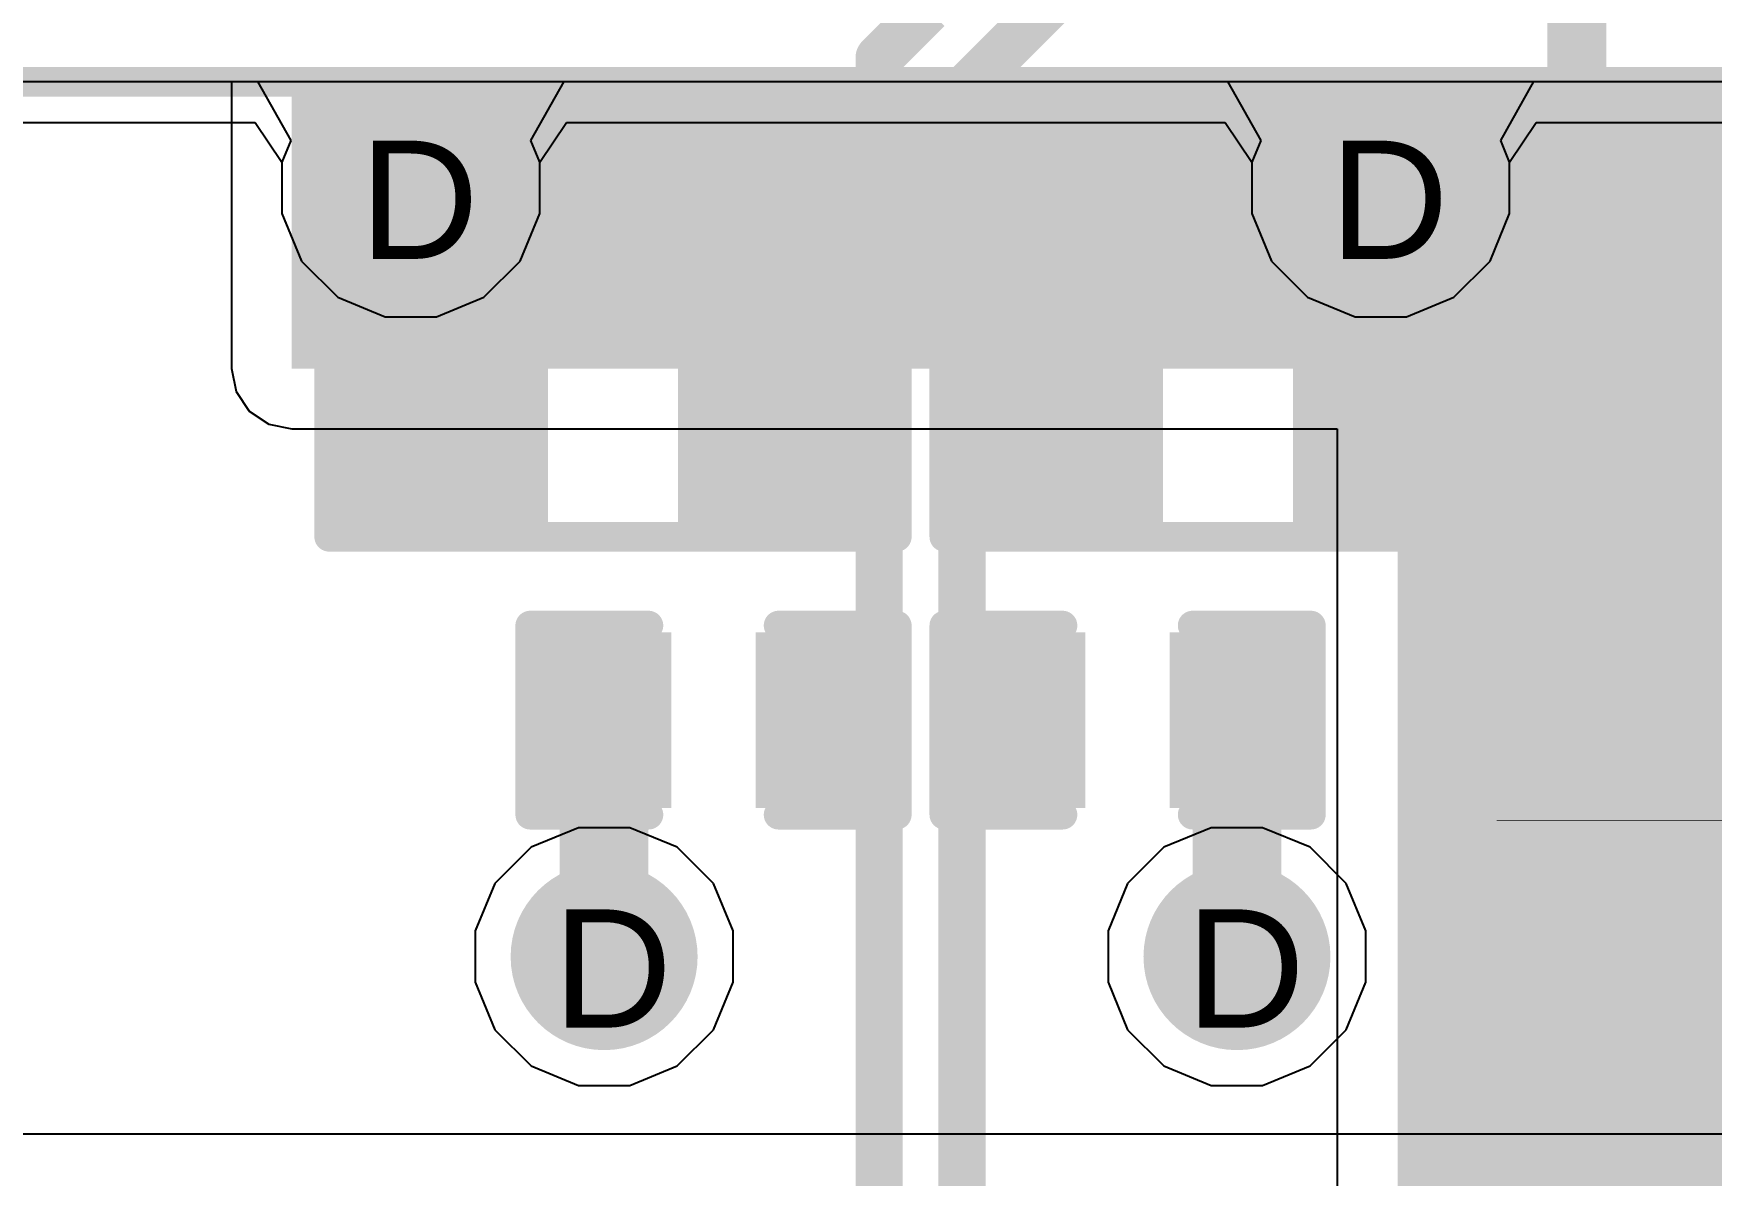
# Model space of a CAD drawing. Header units: inches. Extents: x 0 to 5032, y 0 to 5323.
# Drawn here: x 149.21 to 156.42, y 103.9 to 108.81 of the extents above; entities that cross this region are included whole.
import ezdxf

# ---------------------------------------------------------------- set-up
doc = ezdxf.new("R2010")
doc.units = ezdxf.units.IN
for name, color, linetype in [('Bottom Layer', 5, 'Continuous'), ('Bottom Solder', 6, 'Continuous'), ('Drill Drawing', 1, 'Continuous'), ('Layer 1', 16, 'Continuous'), ('Layer 2', 76, 'Continuous'), ('Top Layer', 1, 'Continuous'), ('Top Overlay', 2, 'Continuous'), ('Top Paste', 8, 'Continuous'), ('Top Solder', 216, 'Continuous'), ('Via Holes', 16, 'Continuous')]:
    doc.layers.add(name, color=color, linetype=linetype)
doc.styles.add('Arial', font='', dxfattribs={"height": 0.2})
doc.styles.get('Arial').set_extended_font_data('Arial')

# ---------------------------------------------------------------- blocks, each defined once
blk = doc.blocks.new('C___0402_213')
at = {"layer": 'Top Layer'}
for points in [[(-0.6985, -0.3175), (-0.6985, 0.3175), (-0.2412999999999999, 0.3175), (-0.2413, -0.3175)], [(0.2412999999999999, -0.3175), (0.2413, 0.3175), (0.6985, 0.3175), (0.6985, -0.3175)]]:
    blk.add_hatch(color=1, dxfattribs=at).paths.add_polyline_path(points)
at = {"layer": 'Top Paste'}
for points in [[(-0.6985, -0.3175), (-0.6985, 0.3175), (-0.2412999999999999, 0.3175), (-0.2413, -0.3175)], [(0.2412999999999999, -0.3175), (0.2413, 0.3175), (0.6985, 0.3175), (0.6985, -0.3175)]]:
    blk.add_hatch(color=8, dxfattribs=at).paths.add_polyline_path(points)
at = {"layer": 'Top Solder'}
for points in [[(-0.7584998799999999, -0.37749988), (-0.7584998799999999, 0.37749988), (-0.18130012, 0.37749988), (-0.18130012, -0.37749988)], [(0.18130012, -0.37749988), (0.18130012, 0.37749988), (0.7584998799999999, 0.37749988), (0.7584998799999999, -0.37749988)]]:
    blk.add_hatch(color=216, dxfattribs=at).paths.add_polyline_path(points)
at = {"layer": 'Top Overlay'}
for points in [[(-0.7874, 0.4064, 0.127, 0.127, 0), (-0.2794, 0.4064, 0.127, 0.127, 0)], [(-0.7874, -0.4064, 0.127, 0.127, 0), (-0.7874, 0.4064, 0.127, 0.127, 0)], [(0.2794, 0.4064, 0.127, 0.127, 0), (0.7874, 0.4064, 0.127, 0.127, 0)], [(0.7874, -0.4064, 0.127, 0.127, 0), (0.7874, 0.4064, 0.127, 0.127, 0)], [(-0.7874, -0.4064, 0.127, 0.127, 0), (-0.2794, -0.4064, 0.127, 0.127, 0)], [(0.2794, -0.4064, 0.127, 0.127, 0), (0.7874, -0.4064, 0.127, 0.127, 0)]]:
    blk.add_lwpolyline(points, format="xyseb", dxfattribs=at)
for points in [[(-0.8191499999999999, 0.4064, 0.0635, 0.0635, 1), (-0.7556499999999999, 0.4064, 0.0635, 0.0635, 1)], [(-0.8191499999999999, 0.4064, 0.0635, 0.0635, 1), (-0.7556499999999999, 0.4064, 0.0635, 0.0635, 1)], [(-0.31115, 0.4064, 0.0635, 0.0635, 1), (-0.24765, 0.4064, 0.0635, 0.0635, 1)], [(0.24765, 0.4064, 0.0635, 0.0635, 1), (0.31115, 0.4064, 0.0635, 0.0635, 1)], [(0.7556499999999999, 0.4064, 0.0635, 0.0635, 1), (0.8191499999999999, 0.4064, 0.0635, 0.0635, 1)], [(0.7556499999999999, 0.4064, 0.0635, 0.0635, 1), (0.8191499999999999, 0.4064, 0.0635, 0.0635, 1)], [(-0.8191499999999999, -0.4064, 0.0635, 0.0635, 1), (-0.7556499999999999, -0.4064, 0.0635, 0.0635, 1)], [(-0.8191499999999999, -0.4064, 0.0635, 0.0635, 1), (-0.7556499999999999, -0.4064, 0.0635, 0.0635, 1)], [(-0.31115, -0.4064, 0.0635, 0.0635, 1), (-0.24765, -0.4064, 0.0635, 0.0635, 1)], [(0.24765, -0.4064, 0.0635, 0.0635, 1), (0.31115, -0.4064, 0.0635, 0.0635, 1)], [(0.7556499999999999, -0.4064, 0.0635, 0.0635, 1), (0.8191499999999999, -0.4064, 0.0635, 0.0635, 1)], [(0.7556499999999999, -0.4064, 0.0635, 0.0635, 1), (0.8191499999999999, -0.4064, 0.0635, 0.0635, 1)]]:
    blk.add_lwpolyline(points, format="xyseb", close=True, dxfattribs=at)
blk = doc.blocks.new('C___0402_215')
at = {"layer": 'Top Layer'}
for points in [[(-0.6985, -0.3175), (-0.6985, 0.3175), (-0.2412999999999999, 0.3175), (-0.2413, -0.3175)], [(0.2412999999999999, -0.3175), (0.2413, 0.3175), (0.6985, 0.3175), (0.6985, -0.3175)]]:
    blk.add_hatch(color=1, dxfattribs=at).paths.add_polyline_path(points)
at = {"layer": 'Top Paste'}
for points in [[(-0.6985, -0.3175), (-0.6985, 0.3175), (-0.2412999999999999, 0.3175), (-0.2413, -0.3175)], [(0.2412999999999999, -0.3175), (0.2413, 0.3175), (0.6985, 0.3175), (0.6985, -0.3175)]]:
    blk.add_hatch(color=8, dxfattribs=at).paths.add_polyline_path(points)
at = {"layer": 'Top Solder'}
for points in [[(-0.7584998799999999, -0.37749988), (-0.7584998799999999, 0.37749988), (-0.18130012, 0.37749988), (-0.18130012, -0.37749988)], [(0.18130012, -0.37749988), (0.18130012, 0.37749988), (0.7584998799999999, 0.37749988), (0.7584998799999999, -0.37749988)]]:
    blk.add_hatch(color=216, dxfattribs=at).paths.add_polyline_path(points)
at = {"layer": 'Top Overlay'}
for points in [[(-0.2794, 0.4064, 0.127, 0.127, 0), (-0.7874, 0.4064, 0.127, 0.127, 0)], [(-0.7874, 0.4064, 0.127, 0.127, 0), (-0.7874, -0.4064, 0.127, 0.127, 0)], [(0.7874, 0.4064, 0.127, 0.127, 0), (0.2794, 0.4064, 0.127, 0.127, 0)], [(0.7874, 0.4064, 0.127, 0.127, 0), (0.7874, -0.4064, 0.127, 0.127, 0)], [(-0.2794, -0.4064, 0.127, 0.127, 0), (-0.7874, -0.4064, 0.127, 0.127, 0)], [(0.7874, -0.4064, 0.127, 0.127, 0), (0.2794, -0.4064, 0.127, 0.127, 0)]]:
    blk.add_lwpolyline(points, format="xyseb", dxfattribs=at)
for points in [[(-0.8191499999999999, 0.4064, 0.0635, 0.0635, 1), (-0.7556499999999999, 0.4064, 0.0635, 0.0635, 1)], [(-0.8191499999999999, 0.4064, 0.0635, 0.0635, 1), (-0.7556499999999999, 0.4064, 0.0635, 0.0635, 1)], [(-0.31115, 0.4064, 0.0635, 0.0635, 1), (-0.24765, 0.4064, 0.0635, 0.0635, 1)], [(0.24765, 0.4064, 0.0635, 0.0635, 1), (0.31115, 0.4064, 0.0635, 0.0635, 1)], [(0.7556499999999999, 0.4064, 0.0635, 0.0635, 1), (0.8191499999999999, 0.4064, 0.0635, 0.0635, 1)], [(0.7556499999999999, 0.4064, 0.0635, 0.0635, 1), (0.8191499999999999, 0.4064, 0.0635, 0.0635, 1)], [(-0.8191499999999999, -0.4064, 0.0635, 0.0635, 1), (-0.7556499999999999, -0.4064, 0.0635, 0.0635, 1)], [(-0.8191499999999999, -0.4064, 0.0635, 0.0635, 1), (-0.7556499999999999, -0.4064, 0.0635, 0.0635, 1)], [(-0.31115, -0.4064, 0.0635, 0.0635, 1), (-0.24765, -0.4064, 0.0635, 0.0635, 1)], [(0.24765, -0.4064, 0.0635, 0.0635, 1), (0.31115, -0.4064, 0.0635, 0.0635, 1)], [(0.7556499999999999, -0.4064, 0.0635, 0.0635, 1), (0.8191499999999999, -0.4064, 0.0635, 0.0635, 1)], [(0.7556499999999999, -0.4064, 0.0635, 0.0635, 1), (0.8191499999999999, -0.4064, 0.0635, 0.0635, 1)]]:
    blk.add_lwpolyline(points, format="xyseb", close=True, dxfattribs=at)
blk = doc.blocks.new('C___0402_221')
at = {"layer": 'Top Layer'}
for points in [[(-0.6985, -0.3175), (-0.6985, 0.3175), (-0.2412999999999999, 0.3175), (-0.2413, -0.3175)], [(0.2412999999999999, -0.3175), (0.2413, 0.3175), (0.6985, 0.3175), (0.6985, -0.3175)]]:
    blk.add_hatch(color=1, dxfattribs=at).paths.add_polyline_path(points)
at = {"layer": 'Top Paste'}
for points in [[(-0.6985, -0.3175), (-0.6985, 0.3175), (-0.2412999999999999, 0.3175), (-0.2413, -0.3175)], [(0.2412999999999999, -0.3175), (0.2413, 0.3175), (0.6985, 0.3175), (0.6985, -0.3175)]]:
    blk.add_hatch(color=8, dxfattribs=at).paths.add_polyline_path(points)
at = {"layer": 'Top Solder'}
for points in [[(-0.7584998799999999, -0.37749988), (-0.7584998799999999, 0.37749988), (-0.18130012, 0.37749988), (-0.18130012, -0.37749988)], [(0.18130012, -0.37749988), (0.18130012, 0.37749988), (0.7584998799999999, 0.37749988), (0.7584998799999999, -0.37749988)]]:
    blk.add_hatch(color=216, dxfattribs=at).paths.add_polyline_path(points)
at = {"layer": 'Top Overlay'}
for points in [[(-0.2794, 0.4064, 0.127, 0.127, 0), (-0.7874, 0.4064, 0.127, 0.127, 0)], [(-0.7874, 0.4064, 0.127, 0.127, 0), (-0.7874, -0.4064, 0.127, 0.127, 0)], [(0.7874, 0.4064, 0.127, 0.127, 0), (0.2794, 0.4064, 0.127, 0.127, 0)], [(0.7874, 0.4064, 0.127, 0.127, 0), (0.7874, -0.4064, 0.127, 0.127, 0)], [(-0.2794, -0.4064, 0.127, 0.127, 0), (-0.7874, -0.4064, 0.127, 0.127, 0)], [(0.7874, -0.4064, 0.127, 0.127, 0), (0.2794, -0.4064, 0.127, 0.127, 0)]]:
    blk.add_lwpolyline(points, format="xyseb", dxfattribs=at)
for points in [[(-0.8191499999999999, 0.4064, 0.0635, 0.0635, 1), (-0.7556499999999999, 0.4064, 0.0635, 0.0635, 1)], [(-0.8191499999999999, 0.4064, 0.0635, 0.0635, 1), (-0.7556499999999999, 0.4064, 0.0635, 0.0635, 1)], [(-0.31115, 0.4064, 0.0635, 0.0635, 1), (-0.24765, 0.4064, 0.0635, 0.0635, 1)], [(0.24765, 0.4064, 0.0635, 0.0635, 1), (0.31115, 0.4064, 0.0635, 0.0635, 1)], [(0.7556499999999999, 0.4064, 0.0635, 0.0635, 1), (0.8191499999999999, 0.4064, 0.0635, 0.0635, 1)], [(0.7556499999999999, 0.4064, 0.0635, 0.0635, 1), (0.8191499999999999, 0.4064, 0.0635, 0.0635, 1)], [(-0.8191499999999999, -0.4064, 0.0635, 0.0635, 1), (-0.7556499999999999, -0.4064, 0.0635, 0.0635, 1)], [(-0.8191499999999999, -0.4064, 0.0635, 0.0635, 1), (-0.7556499999999999, -0.4064, 0.0635, 0.0635, 1)], [(-0.31115, -0.4064, 0.0635, 0.0635, 1), (-0.24765, -0.4064, 0.0635, 0.0635, 1)], [(0.24765, -0.4064, 0.0635, 0.0635, 1), (0.31115, -0.4064, 0.0635, 0.0635, 1)], [(0.7556499999999999, -0.4064, 0.0635, 0.0635, 1), (0.8191499999999999, -0.4064, 0.0635, 0.0635, 1)], [(0.7556499999999999, -0.4064, 0.0635, 0.0635, 1), (0.8191499999999999, -0.4064, 0.0635, 0.0635, 1)]]:
    blk.add_lwpolyline(points, format="xyseb", close=True, dxfattribs=at)
blk = doc.blocks.new('HR911105A_223')
at = {"layer": 'Top Overlay'}
blk.add_lwpolyline([(-7.999999239999999, -8.484997, 0.127, 0.127, 0), (7.999999239999999, -8.484997, 0.127, 0.127, 0)], format="xyseb", dxfattribs=at)
blk = doc.blocks.new('R___0603_227')
at = {"layer": 'Top Layer'}
for points in [[(-0.3809999999999999, 0.4445), (-0.3809999999999999, -0.4445), (-1.143, -0.4445), (-1.143, 0.4445)], [(1.143, 0.4445), (1.143, -0.4445), (0.3809999999999999, -0.4445), (0.3809999999999999, 0.4445)]]:
    blk.add_hatch(color=1, dxfattribs=at).paths.add_polyline_path(points)
at = {"layer": 'Top Paste'}
for points in [[(-0.3809999999999999, 0.4445), (-0.3809999999999999, -0.4445), (-1.143, -0.4445), (-1.143, 0.4445)], [(1.143, 0.4445), (1.143, -0.4445), (0.3809999999999999, -0.4445), (0.3809999999999999, 0.4445)]]:
    blk.add_hatch(color=8, dxfattribs=at).paths.add_polyline_path(points)
at = {"layer": 'Top Solder'}
for points in [[(-0.2794, 0.5460999999999999), (-0.2794, -0.5460999999999999), (-1.2446, -0.5460999999999999), (-1.2446, 0.5460999999999999)], [(1.2446, 0.5460999999999999), (1.2446, -0.5460999999999999), (0.2794, -0.5460999999999999), (0.2794, 0.5460999999999999)]]:
    blk.add_hatch(color=216, dxfattribs=at).paths.add_polyline_path(points)
at = {"layer": 'Top Overlay'}
for points in [[(1.2192, 0.5334, 0.127, 0.127, 0), (-1.2192, 0.5334, 0.127, 0.127, 0)], [(-1.2192, 0.5334, 0.127, 0.127, 0), (-1.2192, -0.5334, 0.127, 0.127, 0)], [(1.2192, 0.5334, 0.127, 0.127, 0), (1.2192, -0.5334, 0.127, 0.127, 0)], [(1.2192, -0.5334, 0.127, 0.127, 0), (-1.2192, -0.5334, 0.127, 0.127, 0)]]:
    blk.add_lwpolyline(points, format="xyseb", dxfattribs=at)
for points in [[(-1.25095, 0.5334, 0.0635, 0.0635, 1), (-1.18745, 0.5334, 0.0635, 0.0635, 1)], [(-1.25095, 0.5334, 0.0635, 0.0635, 1), (-1.18745, 0.5334, 0.0635, 0.0635, 1)], [(1.18745, 0.5334, 0.0635, 0.0635, 1), (1.25095, 0.5334, 0.0635, 0.0635, 1)], [(1.18745, 0.5334, 0.0635, 0.0635, 1), (1.25095, 0.5334, 0.0635, 0.0635, 1)], [(-1.25095, -0.5334, 0.0635, 0.0635, 1), (-1.18745, -0.5334, 0.0635, 0.0635, 1)], [(-1.25095, -0.5334, 0.0635, 0.0635, 1), (-1.18745, -0.5334, 0.0635, 0.0635, 1)], [(1.18745, -0.5334, 0.0635, 0.0635, 1), (1.25095, -0.5334, 0.0635, 0.0635, 1)], [(1.18745, -0.5334, 0.0635, 0.0635, 1), (1.25095, -0.5334, 0.0635, 0.0635, 1)]]:
    blk.add_lwpolyline(points, format="xyseb", close=True, dxfattribs=at)
blk = doc.blocks.new('R___0603_229')
at = {"layer": 'Top Layer'}
for points in [[(-0.3809999999999999, 0.4445), (-0.3810000000000001, -0.4445), (-1.143, -0.4445), (-1.143, 0.4445)], [(1.143, 0.4445), (1.143, -0.4445), (0.3809999999999999, -0.4445), (0.3810000000000001, 0.4445)]]:
    blk.add_hatch(color=1, dxfattribs=at).paths.add_polyline_path(points)
at = {"layer": 'Top Paste'}
for points in [[(-0.3809999999999999, 0.4445), (-0.3810000000000001, -0.4445), (-1.143, -0.4445), (-1.143, 0.4445)], [(1.143, 0.4445), (1.143, -0.4445), (0.3809999999999999, -0.4445), (0.3810000000000001, 0.4445)]]:
    blk.add_hatch(color=8, dxfattribs=at).paths.add_polyline_path(points)
at = {"layer": 'Top Solder'}
for points in [[(-0.2793999999999999, 0.5460999999999999), (-0.2794, -0.5461), (-1.2446, -0.5460999999999999), (-1.2446, 0.5461)], [(1.2446, 0.5460999999999999), (1.2446, -0.5461), (0.2793999999999999, -0.5460999999999999), (0.2794, 0.5461)]]:
    blk.add_hatch(color=216, dxfattribs=at).paths.add_polyline_path(points)
at = {"layer": 'Top Overlay'}
for points in [[(-1.2192, 0.5334, 0.127, 0.127, 0), (1.2192, 0.5334, 0.127, 0.127, 0)], [(-1.2192, -0.5334, 0.127, 0.127, 0), (-1.2192, 0.5334, 0.127, 0.127, 0)], [(1.2192, -0.5334, 0.127, 0.127, 0), (1.2192, 0.5334, 0.127, 0.127, 0)], [(-1.2192, -0.5334, 0.127, 0.127, 0), (1.2192, -0.5334, 0.127, 0.127, 0)]]:
    blk.add_lwpolyline(points, format="xyseb", dxfattribs=at)
for points in [[(-1.25095, 0.5334, 0.0635, 0.0635, 1), (-1.18745, 0.5334, 0.0635, 0.0635, 1)], [(-1.25095, 0.5334, 0.0635, 0.0635, 1), (-1.18745, 0.5334, 0.0635, 0.0635, 1)], [(1.18745, 0.5334, 0.0635, 0.0635, 1), (1.25095, 0.5334, 0.0635, 0.0635, 1)], [(1.18745, 0.5334, 0.0635, 0.0635, 1), (1.25095, 0.5334, 0.0635, 0.0635, 1)], [(-1.25095, -0.5334, 0.0635, 0.0635, 1), (-1.18745, -0.5334, 0.0635, 0.0635, 1)], [(-1.25095, -0.5334, 0.0635, 0.0635, 1), (-1.18745, -0.5334, 0.0635, 0.0635, 1)], [(1.18745, -0.5334, 0.0635, 0.0635, 1), (1.25095, -0.5334, 0.0635, 0.0635, 1)], [(1.18745, -0.5334, 0.0635, 0.0635, 1), (1.25095, -0.5334, 0.0635, 0.0635, 1)]]:
    blk.add_lwpolyline(points, format="xyseb", close=True, dxfattribs=at)
blk = doc.blocks.new('R___0402_235')
at = {"layer": 'Top Layer'}
for points in [[(-0.6985, -0.3175), (-0.6985, 0.3175), (-0.2412999999999999, 0.3175), (-0.2413, -0.3175)], [(0.2412999999999999, -0.3175), (0.2413, 0.3175), (0.6985, 0.3175), (0.6985, -0.3175)]]:
    blk.add_hatch(color=1, dxfattribs=at).paths.add_polyline_path(points)
at = {"layer": 'Top Paste'}
for points in [[(-0.6985, -0.3175), (-0.6985, 0.3175), (-0.2412999999999999, 0.3175), (-0.2413, -0.3175)], [(0.2412999999999999, -0.3175), (0.2413, 0.3175), (0.6985, 0.3175), (0.6985, -0.3175)]]:
    blk.add_hatch(color=8, dxfattribs=at).paths.add_polyline_path(points)
at = {"layer": 'Top Solder'}
for points in [[(-0.75350116, -0.37250116), (-0.75350116, 0.37250116), (-0.1862988399999999, 0.37250116), (-0.18629884, -0.37250116)], [(0.1862988399999999, -0.37250116), (0.18629884, 0.37250116), (0.75350116, 0.37250116), (0.75350116, -0.37250116)]]:
    blk.add_hatch(color=216, dxfattribs=at).paths.add_polyline_path(points)
at = {"layer": 'Top Overlay'}
for points in [[(-0.7874, -0.4064, 0.127, 0.127, 0), (-0.7874, 0.4064, 0.127, 0.127, 0)], [(-0.7874, 0.4064, 0.127, 0.127, 0), (0.7874, 0.4064, 0.127, 0.127, 0)], [(0.7874, -0.4064, 0.127, 0.127, 0), (0.7874, 0.4064, 0.127, 0.127, 0)], [(-0.7874, -0.4064, 0.127, 0.127, 0), (0.7874, -0.4064, 0.127, 0.127, 0)], [(-0.8128, -0.4318, 0.0032258, 0.0032258, 0), (0.8128, -0.4318, 0.0032258, 0.0032258, 0)]]:
    blk.add_lwpolyline(points, format="xyseb", dxfattribs=at)
for points in [[(-0.8191499999999999, 0.4064, 0.0635, 0.0635, 1), (-0.7556499999999999, 0.4064, 0.0635, 0.0635, 1)], [(-0.8191499999999999, 0.4064, 0.0635, 0.0635, 1), (-0.7556499999999999, 0.4064, 0.0635, 0.0635, 1)], [(0.7556499999999999, 0.4064, 0.0635, 0.0635, 1), (0.8191499999999999, 0.4064, 0.0635, 0.0635, 1)], [(0.7556499999999999, 0.4064, 0.0635, 0.0635, 1), (0.8191499999999999, 0.4064, 0.0635, 0.0635, 1)], [(-0.8191499999999999, -0.4064, 0.0635, 0.0635, 1), (-0.7556499999999999, -0.4064, 0.0635, 0.0635, 1)], [(-0.8191499999999999, -0.4064, 0.0635, 0.0635, 1), (-0.7556499999999999, -0.4064, 0.0635, 0.0635, 1)], [(0.7556499999999999, -0.4064, 0.0635, 0.0635, 1), (0.8191499999999999, -0.4064, 0.0635, 0.0635, 1)], [(0.7556499999999999, -0.4064, 0.0635, 0.0635, 1), (0.8191499999999999, -0.4064, 0.0635, 0.0635, 1)], [(-0.81360518, -0.4318, 0.0016129, 0.0016129, 1), (-0.8119948199999999, -0.4318, 0.0016129, 0.0016129, 1)], [(0.8119948199999999, -0.4318, 0.0016129, 0.0016129, 1), (0.81360518, -0.4318, 0.0016129, 0.0016129, 1)]]:
    blk.add_lwpolyline(points, format="xyseb", close=True, dxfattribs=at)

msp = doc.modelspace()

# ---------------------------------------------------------------- hatches: boundary and pattern name
at = {"layer": 'Bottom Layer'}
for points in [[(150.3172254, 107.36862448), (162.0012254, 107.36862448), (162.0012254, 108.61322448), (150.3172254, 108.61322448)], [(155.0670254, 96.49742447999999), (157.1752254, 96.49742447999999), (157.1752254, 108.61322448), (155.0670254, 108.61322448)]]:
    msp.add_hatch(color=5, dxfattribs=at).paths.add_polyline_path(points)
h = msp.add_hatch(color=5, dxfattribs=at)
edge = h.paths.add_edge_path()
edge.add_arc((150.82830134, 108.1441957), 0.2999994, 0, 360)
h = msp.add_hatch(color=5, dxfattribs=at)
edge = h.paths.add_edge_path()
edge.add_arc((154.99450332, 108.1441957), 0.2999994, 0, 360)
h = msp.add_hatch(color=5, dxfattribs=at)
edge = h.paths.add_edge_path()
edge.add_arc((151.6588026, 104.8421957), 0.2999994, 0, 360)
h = msp.add_hatch(color=5, dxfattribs=at)
edge = h.paths.add_edge_path()
edge.add_arc((154.37720458, 104.8421957), 0.2999994, 0, 360)
at = {"layer": 'Bottom Solder'}
h = msp.add_hatch(color=6, dxfattribs=at)
edge = h.paths.add_edge_path()
edge.add_arc((150.82830134, 108.1441957), 0.4015993999999999, 0, 360)
h = msp.add_hatch(color=6, dxfattribs=at)
edge = h.paths.add_edge_path()
edge.add_arc((154.99450332, 108.1441957), 0.4015993999999999, 0, 360)
h = msp.add_hatch(color=6, dxfattribs=at)
edge = h.paths.add_edge_path()
edge.add_arc((151.6588026, 104.8421957), 0.4015993999999999, 0, 360)
h = msp.add_hatch(color=6, dxfattribs=at)
edge = h.paths.add_edge_path()
edge.add_arc((154.37720458, 104.8421957), 0.4015993999999999, 0, 360)
at = {"layer": 'Layer 1'}
h = msp.add_hatch(color=16, dxfattribs=at)
edge = h.paths.add_edge_path()
edge.add_arc((150.82830134, 108.1441957), 0.2999994, 0, 360)
h = msp.add_hatch(color=16, dxfattribs=at)
edge = h.paths.add_edge_path()
edge.add_arc((154.99450332, 108.1441957), 0.2999994, 0, 360)
h = msp.add_hatch(color=16, dxfattribs=at)
edge = h.paths.add_edge_path()
edge.add_arc((151.6588026, 104.8421957), 0.2999994, 0, 360)
h = msp.add_hatch(color=16, dxfattribs=at)
edge = h.paths.add_edge_path()
edge.add_arc((154.37720458, 104.8421957), 0.2999994, 0, 360)
at = {"layer": 'Layer 2'}
h = msp.add_hatch(color=76, dxfattribs=at)
edge = h.paths.add_edge_path()
edge.add_arc((150.82830134, 108.1441957), 0.2999994, 0, 360)
h = msp.add_hatch(color=76, dxfattribs=at)
edge = h.paths.add_edge_path()
edge.add_arc((154.99450332, 108.1441957), 0.2999994, 0, 360)
h = msp.add_hatch(color=76, dxfattribs=at)
edge = h.paths.add_edge_path()
edge.add_arc((151.6588026, 104.8421957), 0.2999994, 0, 360)
h = msp.add_hatch(color=76, dxfattribs=at)
edge = h.paths.add_edge_path()
edge.add_arc((154.37720458, 104.8421957), 0.2999994, 0, 360)
at = {"layer": 'Top Layer'}
h = msp.add_hatch(color=1, dxfattribs=at)
edge = h.paths.add_edge_path()
edge.add_arc((150.82830134, 108.1441957), 0.2999994, 0, 360)
h = msp.add_hatch(color=1, dxfattribs=at)
edge = h.paths.add_edge_path()
edge.add_arc((154.99450332, 108.1441957), 0.2999994, 0, 360)
h = msp.add_hatch(color=1, dxfattribs=at)
edge = h.paths.add_edge_path()
edge.add_arc((151.6588026, 104.8421957), 0.2999994, 0, 360)
h = msp.add_hatch(color=1, dxfattribs=at)
edge = h.paths.add_edge_path()
edge.add_arc((154.37720458, 104.8421957), 0.2999994, 0, 360)
at = {"layer": 'Top Solder'}
h = msp.add_hatch(color=216, dxfattribs=at)
edge = h.paths.add_edge_path()
edge.add_arc((150.82830134, 108.1441957), 0.4015993999999999, 0, 360)
h = msp.add_hatch(color=216, dxfattribs=at)
edge = h.paths.add_edge_path()
edge.add_arc((154.99450332, 108.1441957), 0.4015993999999999, 0, 360)
h = msp.add_hatch(color=216, dxfattribs=at)
edge = h.paths.add_edge_path()
edge.add_arc((151.6588026, 104.8421957), 0.4015993999999999, 0, 360)
h = msp.add_hatch(color=216, dxfattribs=at)
edge = h.paths.add_edge_path()
edge.add_arc((154.37720458, 104.8421957), 0.4015993999999999, 0, 360)
at = {"layer": 'Via Holes'}
h = msp.add_hatch(color=7, dxfattribs=at)
edge = h.paths.add_edge_path()
edge.add_arc((150.82830134, 108.1441957), 0.1499997, 0, 360)
h = msp.add_hatch(color=7, dxfattribs=at)
edge = h.paths.add_edge_path()
edge.add_arc((154.99450332, 108.1441957), 0.1499997, 0, 360)
h = msp.add_hatch(color=7, dxfattribs=at)
edge = h.paths.add_edge_path()
edge.add_arc((151.6588026, 104.8421957), 0.1499997, 0, 360)
h = msp.add_hatch(color=7, dxfattribs=at)
edge = h.paths.add_edge_path()
edge.add_arc((154.37720458, 104.8421957), 0.1499997, 0, 360)

# ---------------------------------------------------------------- linework, layer by layer
at = {"layer": 'Bottom Layer'}
for p, q in [((122.7663026, 108.6013957), (162.2125026, 108.6013957)), ((138.82040054, 108.6013957), (150.05824954, 108.6013957)), ((150.05824954, 108.6013957), (150.05824954, 107.36862448)), ((150.05824954, 107.36862448), (150.07796248, 107.26951876)), ((150.07796248, 107.26951876), (150.13410156, 107.18550064)), ((150.13410156, 107.18550064), (150.21811968, 107.12936156)), ((150.21811968, 107.12936156), (150.3172254, 107.10964862)), ((150.3172254, 107.10964862), (154.80804954, 107.10964862)), ((154.80804954, 107.10964862), (154.80804954, 96.49742447999999))]:
    msp.add_line(p, q, dxfattribs=at)
at = {"layer": 'Layer 1'}
for p, q in [((138.55701524, 108.42547276), (150.15998924, 108.42547276)), ((150.15998924, 108.42547276), (150.27430194, 108.25439106)), ((151.38230074, 108.25439106), (151.49661344, 108.42547276)), ((151.49661344, 108.42547276), (154.32619122, 108.42547276)), ((154.32619122, 108.42547276), (154.44050392, 108.25439106)), ((155.54850272, 108.25439106), (155.66281542, 108.42547276)), ((155.66281542, 108.42547276), (156.49459176, 108.42547276)), ((150.27430194, 108.25439106), (150.27430194, 108.0339978)), ((151.38230074, 108.0339978), (151.38230074, 108.25439106)), ((154.44050392, 108.25439106), (154.44050392, 108.0339978)), ((155.54850272, 108.0339978), (155.54850272, 108.25439106)), ((150.27430194, 108.0339978), (150.35864264, 107.83038124)), ((151.29796004, 107.83038124), (151.38230074, 108.0339978)), ((154.44050392, 108.0339978), (154.52484462, 107.83038124)), ((155.46416202, 107.83038124), (155.54850272, 108.0339978)), ((150.35864264, 107.83038124), (150.51448688, 107.674537)), ((151.1421158, 107.674537), (151.29796004, 107.83038124)), ((154.52484462, 107.83038124), (154.68068886, 107.674537)), ((155.30831778, 107.674537), (155.46416202, 107.83038124)), ((150.51448688, 107.674537), (150.71810344, 107.5901963)), ((150.93849924, 107.5901963), (151.1421158, 107.674537)), ((154.68068886, 107.674537), (154.88430542, 107.5901963)), ((155.10470122, 107.5901963), (155.30831778, 107.674537)), ((150.71810344, 107.5901963), (150.93849924, 107.5901963)), ((154.88430542, 107.5901963), (155.10470122, 107.5901963))]:
    msp.add_line(p, q, dxfattribs=at)
at = {"layer": 'Layer 2'}
for p, q in [((122.7663026, 108.6013957), (162.2125026, 108.6013957)), ((138.54684508, 108.6013957), (150.1701594, 108.6013957)), ((150.1701594, 108.6013957), (150.31282358, 108.34739316)), ((151.3437791, 108.34739316), (151.48644328, 108.6013957)), ((151.48644328, 108.6013957), (154.33636138, 108.6013957)), ((154.33636138, 108.6013957), (154.47902556, 108.34739316)), ((155.50998108, 108.34739316), (155.65264526, 108.6013957)), ((155.65264526, 108.6013957), (156.50476192, 108.6013957)), ((150.31282358, 108.34739316), (150.27430194, 108.2543936)), ((151.38230074, 108.2543936), (151.3437791, 108.34739316)), ((154.47902556, 108.34739316), (154.44050392, 108.2543936)), ((155.54850272, 108.2543936), (155.50998108, 108.34739316)), ((150.27430194, 108.2543936), (150.27430194, 108.0339978)), ((151.38230074, 108.0339978), (151.38230074, 108.2543936)), ((154.44050392, 108.2543936), (154.44050392, 108.0339978)), ((155.54850272, 108.0339978), (155.54850272, 108.2543936)), ((150.27430194, 108.0339978), (150.35864264, 107.83038124)), ((151.29796004, 107.83038124), (151.38230074, 108.0339978)), ((154.44050392, 108.0339978), (154.52484462, 107.83038124)), ((155.46416202, 107.83038124), (155.54850272, 108.0339978)), ((150.35864264, 107.83038124), (150.51448688, 107.674537)), ((151.1421158, 107.674537), (151.29796004, 107.83038124)), ((154.52484462, 107.83038124), (154.68068886, 107.674537)), ((155.30831778, 107.674537), (155.46416202, 107.83038124)), ((150.51448688, 107.674537), (150.71810344, 107.5901963)), ((150.93849924, 107.5901963), (151.1421158, 107.674537)), ((154.68068886, 107.674537), (154.88430542, 107.5901963)), ((155.10470122, 107.5901963), (155.30831778, 107.674537)), ((150.71810344, 107.5901963), (150.93849924, 107.5901963)), ((154.88430542, 107.5901963), (155.10470122, 107.5901963)), ((151.5486047, 105.3961951), (151.34498814, 105.3118544)), ((151.7690005, 105.3961951), (151.5486047, 105.3961951)), ((151.97261706, 105.3118544), (151.7690005, 105.3961951)), ((154.26700668, 105.3961951), (154.06339012, 105.3118544)), ((154.48740248, 105.3961951), (154.26700668, 105.3961951)), ((154.69101904, 105.3118544), (154.48740248, 105.3961951)), ((151.34498814, 105.3118544), (151.1891439, 105.15601016)), ((152.1284613, 105.15601016), (151.97261706, 105.3118544)), ((154.06339012, 105.3118544), (153.90754588, 105.15601016)), ((154.84686328, 105.15601016), (154.69101904, 105.3118544)), ((151.1891439, 105.15601016), (151.1048032, 104.9523936)), ((152.212802, 104.9523936), (152.1284613, 105.15601016)), ((153.90754588, 105.15601016), (153.82320518, 104.9523936)), ((154.93120398, 104.9523936), (154.84686328, 105.15601016)), ((151.1048032, 104.9523936), (151.1048032, 104.7319978)), ((152.212802, 104.7319978), (152.212802, 104.9523936)), ((153.82320518, 104.9523936), (153.82320518, 104.7319978)), ((154.93120398, 104.7319978), (154.93120398, 104.9523936)), ((151.1048032, 104.7319978), (151.1891439, 104.52838124)), ((152.1284613, 104.52838124), (152.212802, 104.7319978)), ((153.82320518, 104.7319978), (153.90754588, 104.52838124)), ((154.84686328, 104.52838124), (154.93120398, 104.7319978)), ((151.1891439, 104.52838124), (151.34498814, 104.372537)), ((151.97261706, 104.372537), (152.1284613, 104.52838124)), ((153.90754588, 104.52838124), (154.06339012, 104.372537)), ((154.69101904, 104.372537), (154.84686328, 104.52838124)), ((151.34498814, 104.372537), (151.5486047, 104.2881963)), ((151.7690005, 104.2881963), (151.97261706, 104.372537)), ((154.06339012, 104.372537), (154.26700668, 104.2881963)), ((154.48740248, 104.2881963), (154.69101904, 104.372537)), ((151.5486047, 104.2881963), (151.7690005, 104.2881963)), ((154.26700668, 104.2881963), (154.48740248, 104.2881963))]:
    msp.add_line(p, q, dxfattribs=at)
at = {"layer": 'Top Layer'}
msp.add_line((162.20669108, 104.0801957), (122.76979764, 104.0801957), dxfattribs=at)
for points in [[(155.8371026, 105.8581957, 0.254, 0.254, 0), (155.8371026, 109.20000004, 0.254, 0.254, 0)], [(153.19580486, 108.55600336, 0.2032, 0.2032, 0), (153.76744964, 109.12764814, 0.2032, 0.2032, 0)], [(152.84020232, 108.70329542, 0.2032, 0.2032, 0), (153.04851026, 108.91160336, 0.2032, 0.2032, 0)], [(152.84020232, 107.62379542, 0.2032, 0.2032, 0), (152.84020232, 108.70329542, 0.2032, 0.2032, 0)], [(153.19580232, 107.62379796, 0.2032, 0.2032, 0), (153.19580232, 108.55600336, 0.2032, 0.2032, 0)], [(153.19580232, 108.55600336, 0.2032, 0.2032, 0), (153.19580486, 108.55600336, 0.2032, 0.2032, 0)], [(150.82830134, 107.28559696, 0.254, 0.254, 0), (150.82830134, 108.1441957, 0.254, 0.254, 0)], [(154.99450332, 107.28559696, 0.254, 0.254, 0), (154.99450332, 108.1441957, 0.254, 0.254, 0)], [(152.4589026, 107.2424957, 0.2032, 0.2032, 0), (152.84020232, 107.62379542, 0.2032, 0.2032, 0)], [(153.19580232, 107.62379796, 0.2032, 0.2032, 0), (153.57710458, 107.2424957, 0.2032, 0.2032, 0)], [(152.4589026, 107.1789957, 0.2032, 0.2032, 0), (152.4589026, 107.2424957, 0.2032, 0.2032, 0)], [(153.57710458, 107.1789957, 0.2032, 0.2032, 0), (153.57710458, 107.2424957, 0.2032, 0.2032, 0)], [(152.4589026, 107.1154957, 0.2032, 0.2032, 0), (152.4589026, 107.1789957, 0.2032, 0.2032, 0)], [(153.57710458, 107.1154957, 0.2032, 0.2032, 0), (153.57710458, 107.1789957, 0.2032, 0.2032, 0)], [(152.4589026, 107.1154957, 0.2032, 0.2032, 0), (152.84020232, 106.73419598, 0.2032, 0.2032, 0)], [(153.19580232, 106.73419344, 0.2032, 0.2032, 0), (153.57710458, 107.1154957, 0.2032, 0.2032, 0)], [(152.84020232, 106.18869542, 0.2032, 0.2032, 0), (152.84020232, 106.73419598, 0.2032, 0.2032, 0)], [(153.19580232, 106.18869796, 0.2032, 0.2032, 0), (153.19580232, 106.73419344, 0.2032, 0.2032, 0)], [(152.5986026, 105.9470957, 0.2032, 0.2032, 0), (152.84020232, 106.18869542, 0.2032, 0.2032, 0)], [(153.19580232, 106.18869796, 0.2032, 0.2032, 0), (153.43740458, 105.9470957, 0.2032, 0.2032, 0)], [(151.6588026, 104.8421957, 0.3809999999999999, 0.3809999999999999, 0), (151.6588026, 105.8581957, 0.3809999999999999, 0.3809999999999999, 0)], [(152.5986026, 105.8581957, 0.2032, 0.2032, 0), (152.5986026, 105.9470957, 0.2032, 0.2032, 0)], [(153.43740458, 105.8581957, 0.2032, 0.2032, 0), (153.43740458, 105.9470957, 0.2032, 0.2032, 0)], [(154.37720458, 104.8421957, 0.3809999999999999, 0.3809999999999999, 0), (154.37720458, 105.8581957, 0.3809999999999999, 0.3809999999999999, 0)], [(152.5986026, 105.7692957, 0.2032, 0.2032, 0), (152.5986026, 105.8581957, 0.2032, 0.2032, 0)], [(153.43740458, 105.7692957, 0.2032, 0.2032, 0), (153.43740458, 105.8581957, 0.2032, 0.2032, 0)], [(155.8371026, 104.8421957, 0.254, 0.254, 0), (155.8371026, 105.8581957, 0.254, 0.254, 0)], [(152.5986026, 105.7692957, 0.2032, 0.2032, 0), (152.84020232, 105.52769598, 0.2032, 0.2032, 0)], [(153.19580232, 105.52769344, 0.2032, 0.2032, 0), (153.43740458, 105.7692957, 0.2032, 0.2032, 0)], [(152.84020232, 103.69949542, 0.2032, 0.2032, 0), (152.84020232, 105.52769598, 0.2032, 0.2032, 0)], [(153.19580232, 103.55220336, 0.2032, 0.2032, 0), (153.19580232, 105.52769344, 0.2032, 0.2032, 0)]]:
    msp.add_lwpolyline(points, format="xyseb", dxfattribs=at)
for points in [[(152.78940232, 108.70329542, 0.1016, 0.1016, 1), (152.89100232, 108.70329542, 0.1016, 0.1016, 1)], [(152.78940232, 108.70329542, 0.1016, 0.1016, 1), (152.89100232, 108.70329542, 0.1016, 0.1016, 1)], [(153.14500232, 108.55600336, 0.1016, 0.1016, 1), (153.24660232, 108.55600336, 0.1016, 0.1016, 1)], [(153.14500232, 108.55600336, 0.1016, 0.1016, 1), (153.24660232, 108.55600336, 0.1016, 0.1016, 1)], [(153.14500486, 108.55600336, 0.1016, 0.1016, 1), (153.24660486, 108.55600336, 0.1016, 0.1016, 1)], [(153.14500486, 108.55600336, 0.1016, 0.1016, 1), (153.24660486, 108.55600336, 0.1016, 0.1016, 1)], [(150.76480134, 108.1441957, 0.127, 0.127, 1), (150.89180134, 108.1441957, 0.127, 0.127, 1)], [(154.93100332, 108.1441957, 0.127, 0.127, 1), (155.05800332, 108.1441957, 0.127, 0.127, 1)], [(152.78940232, 107.62379542, 0.1016, 0.1016, 1), (152.89100232, 107.62379542, 0.1016, 0.1016, 1)], [(152.78940232, 107.62379542, 0.1016, 0.1016, 1), (152.89100232, 107.62379542, 0.1016, 0.1016, 1)], [(153.14500232, 107.62379796, 0.1016, 0.1016, 1), (153.24660232, 107.62379796, 0.1016, 0.1016, 1)], [(153.14500232, 107.62379796, 0.1016, 0.1016, 1), (153.24660232, 107.62379796, 0.1016, 0.1016, 1)], [(150.76480134, 107.28559696, 0.127, 0.127, 1), (150.89180134, 107.28559696, 0.127, 0.127, 1)], [(154.93100332, 107.28559696, 0.127, 0.127, 1), (155.05800332, 107.28559696, 0.127, 0.127, 1)], [(152.4081026, 107.2424957, 0.1016, 0.1016, 1), (152.5097026, 107.2424957, 0.1016, 0.1016, 1)], [(152.4081026, 107.2424957, 0.1016, 0.1016, 1), (152.5097026, 107.2424957, 0.1016, 0.1016, 1)], [(153.52630458, 107.2424957, 0.1016, 0.1016, 1), (153.62790458, 107.2424957, 0.1016, 0.1016, 1)], [(153.52630458, 107.2424957, 0.1016, 0.1016, 1), (153.62790458, 107.2424957, 0.1016, 0.1016, 1)], [(152.4081026, 107.1789957, 0.1016, 0.1016, 1), (152.5097026, 107.1789957, 0.1016, 0.1016, 1)], [(152.4081026, 107.1789957, 0.1016, 0.1016, 1), (152.5097026, 107.1789957, 0.1016, 0.1016, 1)], [(153.52630458, 107.1789957, 0.1016, 0.1016, 1), (153.62790458, 107.1789957, 0.1016, 0.1016, 1)], [(153.52630458, 107.1789957, 0.1016, 0.1016, 1), (153.62790458, 107.1789957, 0.1016, 0.1016, 1)], [(152.4081026, 107.1154957, 0.1016, 0.1016, 1), (152.5097026, 107.1154957, 0.1016, 0.1016, 1)], [(152.4081026, 107.1154957, 0.1016, 0.1016, 1), (152.5097026, 107.1154957, 0.1016, 0.1016, 1)], [(153.52630458, 107.1154957, 0.1016, 0.1016, 1), (153.62790458, 107.1154957, 0.1016, 0.1016, 1)], [(153.52630458, 107.1154957, 0.1016, 0.1016, 1), (153.62790458, 107.1154957, 0.1016, 0.1016, 1)], [(152.78940232, 106.73419598, 0.1016, 0.1016, 1), (152.89100232, 106.73419598, 0.1016, 0.1016, 1)], [(152.78940232, 106.73419598, 0.1016, 0.1016, 1), (152.89100232, 106.73419598, 0.1016, 0.1016, 1)], [(153.14500232, 106.73419344, 0.1016, 0.1016, 1), (153.24660232, 106.73419344, 0.1016, 0.1016, 1)], [(153.14500232, 106.73419344, 0.1016, 0.1016, 1), (153.24660232, 106.73419344, 0.1016, 0.1016, 1)], [(152.78940232, 106.18869542, 0.1016, 0.1016, 1), (152.89100232, 106.18869542, 0.1016, 0.1016, 1)], [(152.78940232, 106.18869542, 0.1016, 0.1016, 1), (152.89100232, 106.18869542, 0.1016, 0.1016, 1)], [(153.14500232, 106.18869796, 0.1016, 0.1016, 1), (153.24660232, 106.18869796, 0.1016, 0.1016, 1)], [(153.14500232, 106.18869796, 0.1016, 0.1016, 1), (153.24660232, 106.18869796, 0.1016, 0.1016, 1)], [(151.5635526, 105.8581957, 0.1905, 0.1905, 1), (151.7540526, 105.8581957, 0.1905, 0.1905, 1)], [(152.5478026, 105.9470957, 0.1016, 0.1016, 1), (152.6494026, 105.9470957, 0.1016, 0.1016, 1)], [(152.5478026, 105.9470957, 0.1016, 0.1016, 1), (152.6494026, 105.9470957, 0.1016, 0.1016, 1)], [(153.38660458, 105.9470957, 0.1016, 0.1016, 1), (153.48820458, 105.9470957, 0.1016, 0.1016, 1)], [(153.38660458, 105.9470957, 0.1016, 0.1016, 1), (153.48820458, 105.9470957, 0.1016, 0.1016, 1)], [(154.28195458, 105.8581957, 0.1905, 0.1905, 1), (154.47245458, 105.8581957, 0.1905, 0.1905, 1)], [(152.5478026, 105.8581957, 0.1016, 0.1016, 1), (152.6494026, 105.8581957, 0.1016, 0.1016, 1)], [(152.5478026, 105.8581957, 0.1016, 0.1016, 1), (152.6494026, 105.8581957, 0.1016, 0.1016, 1)], [(153.38660458, 105.8581957, 0.1016, 0.1016, 1), (153.48820458, 105.8581957, 0.1016, 0.1016, 1)], [(153.38660458, 105.8581957, 0.1016, 0.1016, 1), (153.48820458, 105.8581957, 0.1016, 0.1016, 1)], [(155.7736026, 105.8581957, 0.127, 0.127, 1), (155.9006026, 105.8581957, 0.127, 0.127, 1)], [(155.7736026, 105.8581957, 0.127, 0.127, 1), (155.9006026, 105.8581957, 0.127, 0.127, 1)], [(152.5478026, 105.7692957, 0.1016, 0.1016, 1), (152.6494026, 105.7692957, 0.1016, 0.1016, 1)], [(152.5478026, 105.7692957, 0.1016, 0.1016, 1), (152.6494026, 105.7692957, 0.1016, 0.1016, 1)], [(153.38660458, 105.7692957, 0.1016, 0.1016, 1), (153.48820458, 105.7692957, 0.1016, 0.1016, 1)], [(153.38660458, 105.7692957, 0.1016, 0.1016, 1), (153.48820458, 105.7692957, 0.1016, 0.1016, 1)], [(152.78940232, 105.52769598, 0.1016, 0.1016, 1), (152.89100232, 105.52769598, 0.1016, 0.1016, 1)], [(152.78940232, 105.52769598, 0.1016, 0.1016, 1), (152.89100232, 105.52769598, 0.1016, 0.1016, 1)], [(153.14500232, 105.52769344, 0.1016, 0.1016, 1), (153.24660232, 105.52769344, 0.1016, 0.1016, 1)], [(153.14500232, 105.52769344, 0.1016, 0.1016, 1), (153.24660232, 105.52769344, 0.1016, 0.1016, 1)], [(151.5635526, 104.8421957, 0.1905, 0.1905, 1), (151.7540526, 104.8421957, 0.1905, 0.1905, 1)], [(154.28195458, 104.8421957, 0.1905, 0.1905, 1), (154.47245458, 104.8421957, 0.1905, 0.1905, 1)], [(155.7736026, 104.8421957, 0.127, 0.127, 1), (155.9006026, 104.8421957, 0.127, 0.127, 1)]]:
    msp.add_lwpolyline(points, format="xyseb", close=True, dxfattribs=at)

# ---------------------------------------------------------------- block references
for name, p in [('HR911105A_223', (154.20710332, 117.0849957)), ('R___0603_229', (154.33910458, 107.1789957)), ('C___0402_213', (152.1287026, 105.8581957)), ('R___0402_235', (156.3070026, 105.8581957))]:
    msp.add_blockref(name, p)
at = {"rotation": 180}
for name, p in [('R___0603_227', (151.6969026, 107.1789957)), ('C___0402_215', (153.90730458, 105.8581957)), ('C___0402_221', (156.3070026, 104.8421957))]:
    msp.add_blockref(name, p, dxfattribs=at)

# ---------------------------------------------------------------- texts
at = {"layer": 'Drill Drawing', "style": 'Arial'}
for p in [(150.60822304, 107.83947952), (154.77442502, 107.83947952), (151.4387243, 104.53747952), (154.15712628, 104.53747952)]:
    msp.add_text('D', height=0.508, dxfattribs=at).set_placement(p)

doc.saveas('drawing.dxf')
